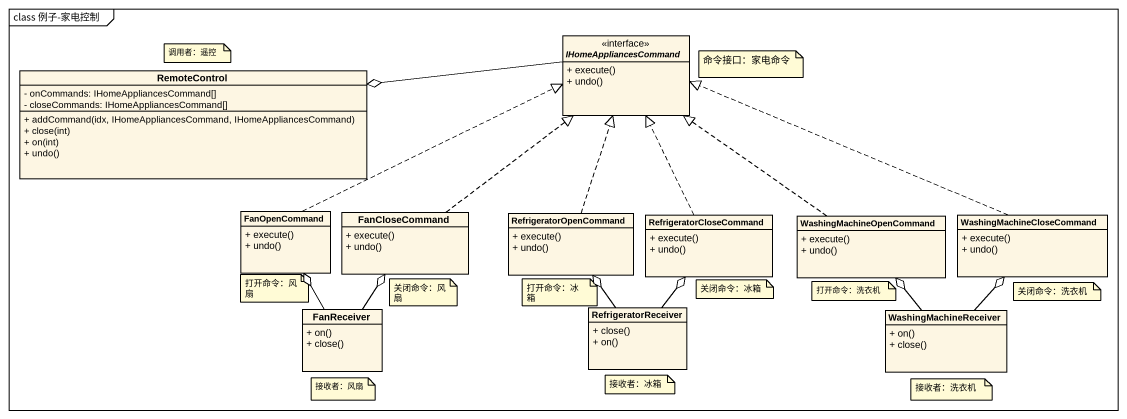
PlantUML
@startuml
mainframe class 例子-家电控制
hide circle
hide empty members
skinparam classAttributeIconSize 0
interface IHomeAppliancesCommand {
  + execute()
  + undo()
}
class RemoteControl {
  - onCommands: IHomeAppliancesCommand[]
  - closeCommands: IHomeAppliancesCommand[]
  + addCommand(idx, IHomeAppliancesCommand, IHomeAppliancesCommand)
  + close(int)
  + on(int)
  + undo()
}
class FanOpenCommand {
  + execute()
  + undo()
}
class FanCloseCommand {
  + execute()
  + undo()
}
class RefrigeratorOpenCommand {
  + execute()
  + undo()
}
class RefrigeratorCloseCommand {
  + execute()
  + undo()
}
class WashingMachineOpenCommand {
  + execute()
  + undo()
}
class WashingMachineCloseCommand {
  + execute()
  + undo()
}
class FanReceiver {
  + on()
  + close()
}
class RefrigeratorReceiver {
  + close()
  + on()
}
class WashingMachineReceiver {
  + on()
  + close()
}
IHomeAppliancesCommand -left-o RemoteControl
FanOpenCommand .right.|> IHomeAppliancesCommand
FanCloseCommand .up.|> IHomeAppliancesCommand
RefrigeratorOpenCommand .up.|> IHomeAppliancesCommand
RefrigeratorCloseCommand .up.|> IHomeAppliancesCommand
WashingMachineOpenCommand .up.|> IHomeAppliancesCommand
WashingMachineCloseCommand .left.|> IHomeAppliancesCommand
FanReceiver -up-o FanOpenCommand
FanReceiver -up-o FanCloseCommand
RefrigeratorReceiver -up-o RefrigeratorOpenCommand
RefrigeratorReceiver -up-o RefrigeratorCloseCommand
WashingMachineReceiver -up-o WashingMachineOpenCommand
WashingMachineReceiver -up-o WashingMachineCloseCommand
note as N1
  调用者：遥控
end note
note as N2
  命令接口：家电命令
end note
note as N3
  打开命令：风扇
end note
note as N4
  关闭命令：风扇
end note
note as N5
  打开命令：冰箱
end note
note as N6
  关闭命令：冰箱
end note
note as N7
  打开命令：洗衣机
end note
note as N8
  关闭命令：洗衣机
end note
note as N9
  接收者：风扇
end note
note as N10
  接收者：冰箱
end note
note as N11
  接收者：洗衣机
end note
@enduml
